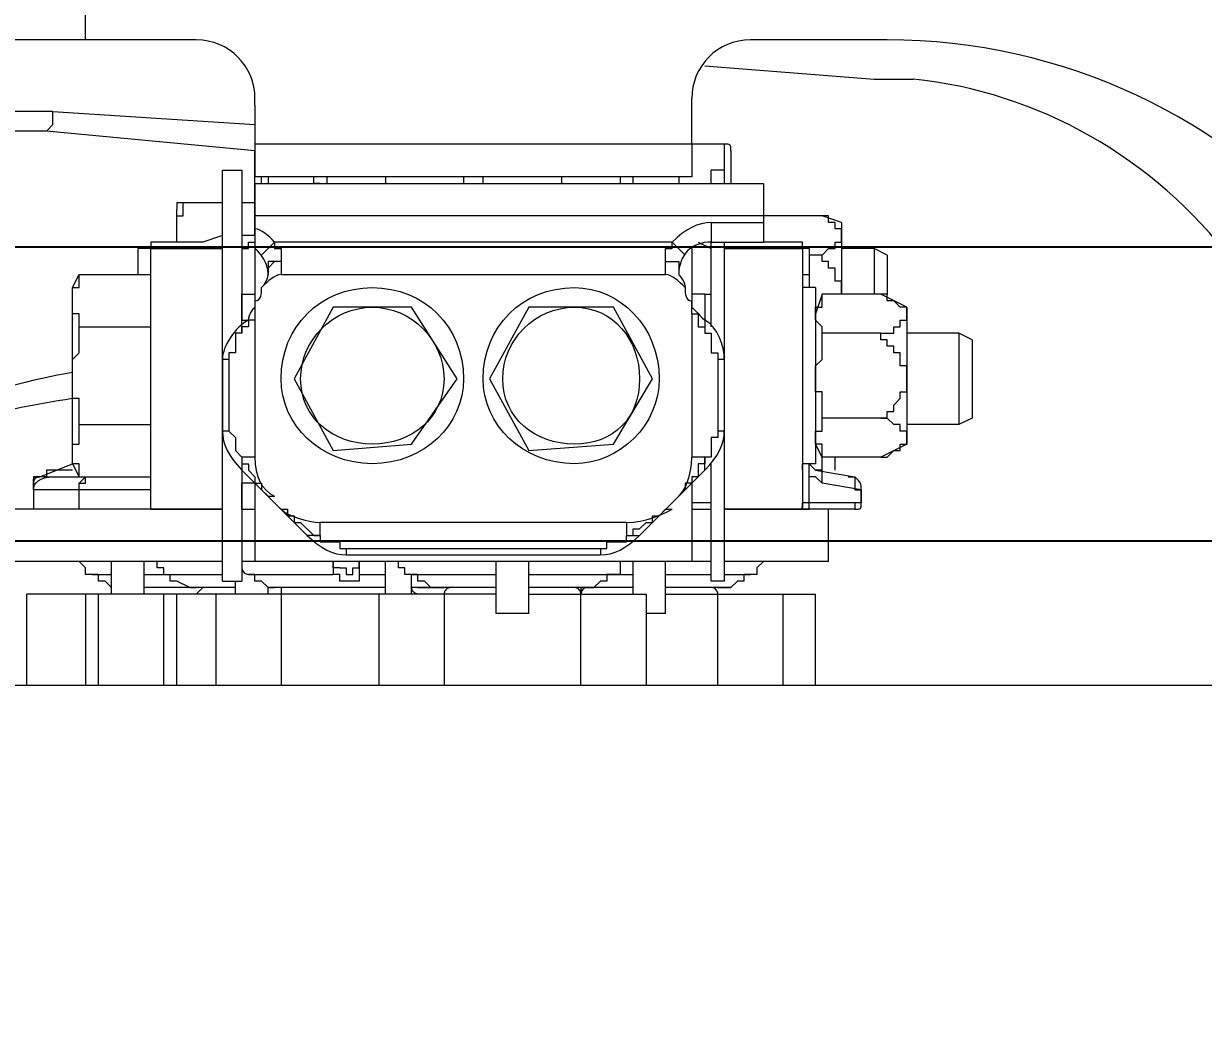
# Model space of a CAD drawing. Header units: millimetres. Extents: x 25083 to 52777, y 24772 to 45779.
# Drawn here: x 39209.2 to 39276.5, y 33957.7 to 34015.4 of the extents above; entities that cross this region are included whole.
import ezdxf

# ---------------------------------------------------------------- set-up
doc = ezdxf.new("R2010")
doc.units = ezdxf.units.MM
doc.styles.get("Standard").update_dxf_attribs({"font": ''})
doc.styles.get('Standard').set_extended_font_data('SimSun')
doc.dimstyles.new('ISO-25', dxfattribs={"dimtxt": 2.5, "dimasz": 2.5, "dimexe": 1.25, "dimexo": 0.625, "dimtad": 1, "dimtxsty": 'Standard', "dimcen": 2.5, "dimadec": 0, "dimazin": 0, "dimtfac": 1, "dimtmove": 0, "dimatfit": 3, "dimfxl": 1, "dimarcsym": 0})

# ---------------------------------------------------------------- blocks, each defined once
blk = doc.blocks.new('*D925')
at = {"color": 0, "lineweight": -2}
for p, q in [((29677.862, 34881.662), (29677.862, 32448.293)), ((40733.017, 34757.645), (40733.017, 32448.293)), ((29680.362, 32449.543), (40730.517, 32449.543))]:
    blk.add_line(p, q, dxfattribs=at)
at = {"color": 0}
for points in [[(29680.362, 32449.96), (29680.362, 32449.127), (29677.862, 32449.543)], [(40730.517, 32449.127), (40730.517, 32449.96), (40733.017, 32449.543)]]:
    blk.add_solid(points, dxfattribs=at)
at = {"layer": 'DEFPOINTS', "color": 0}
for p in [(29677.862, 34882.287), (40733.017, 34758.27), (40733.017, 32449.543)]:
    blk.add_point(p, dxfattribs=at)
at = {"color": 0, "insert": (35205.439, 32451.628), "char_height": 2.5, "attachment_point": 5}
blk.add_mtext('11055,15', dxfattribs=at)
blk = doc.blocks.new('zw$D2F4')
at = {"color": 7, "lineweight": 5}
for points in [[(835.186, 271.835), (835.186, 330.881)], [(798.422, 8.541), (798.422, 312.313)], [(805.478, 270.349), (805.478, 282.233)], [(808.449, 270.349), (808.449, 282.233)], [(798.422, 281.49), (803.621, 281.49)], [(803.621, 254.752), (803.621, 281.49)], [(809.934, 281.119), (808.449, 281.119)], [(809.563, 278.519), (809.563, 281.119)], [(809.563, 281.119), (809.934, 281.119)], [(810.677, 280.376), (810.305, 280.376), (810.305, 281.119), (809.934, 281.119)], [(810.305, 280.747), (811.048, 278.891)], [(810.677, 280.376), (810.305, 280.376), (810.305, 280.005)], [(810.677, 278.891), (810.677, 280.376)], [(828.873, 268.493), (829.987, 280.376)], [(829.987, 280.376), (830.359, 280.005), (831.101, 280.005)], [(810.305, 280.005), (810.305, 278.519)], [(831.101, 280.005), (830.359, 268.493)], [(804.735, 277.777), (804.735, 278.148), (805.106, 278.148), (805.478, 278.519)], [(808.449, 278.519), (809.563, 278.519)], [(808.449, 278.519), (809.563, 278.519)], [(809.563, 274.434), (809.563, 278.519)], [(809.563, 278.519), (809.934, 278.519), (809.934, 278.148), (810.305, 278.148)], [(809.563, 278.519), (809.934, 278.519), (810.305, 278.148)], [(811.048, 278.891), (810.305, 278.519)], [(810.305, 278.519), (811.048, 278.519), (811.048, 278.891), (811.791, 278.891)], [(810.305, 278.519), (810.305, 274.434)], [(811.048, 278.891), (821.075, 278.891)], [(811.791, 278.891), (812.162, 278.891), (812.162, 278.519), (813.276, 278.519)], [(813.276, 278.519), (814.762, 278.519), (814.762, 278.891), (815.876, 278.891)], [(813.276, 278.519), (813.276, 274.434)], [(815.876, 278.891), (816.99, 278.891), (817.361, 278.519), (818.847, 278.519)], [(818.847, 278.519), (819.589, 278.519), (819.589, 278.891), (820.332, 278.891)], [(818.847, 278.519), (818.847, 274.434)], [(820.332, 278.891), (821.075, 278.891), (821.075, 278.519), (821.817, 278.519)], [(821.075, 278.891), (821.817, 278.519)], [(821.817, 278.519), (821.817, 274.434)], [(803.621, 278.148), (798.422, 278.148)], [(804.735, 277.777), (804.735, 276.662)], [(835.186, 278.148), (901.288, 278.148)], [(798.422, 277.405), (803.621, 277.405)], [(803.992, 276.662), (804.364, 277.034)], [(803.621, 276.662), (805.478, 276.662)], [(823.303, 275.177), (821.817, 275.177)], [(821.817, 275.177), (821.817, 274.434)], [(823.674, 274.434), (823.303, 274.434), (823.303, 275.177)], [(803.621, 274.806), (805.478, 274.806)], [(803.992, 269.607), (803.992, 274.806)], [(803.992, 269.607), (803.992, 274.806)], [(804.735, 274.806), (804.735, 270.349)], [(808.449, 274.434), (823.303, 274.434)], [(808.449, 274.434), (808.449, 270.349)], [(823.303, 274.434), (823.303, 270.349)], [(823.674, 271.463), (823.674, 274.434)], [(798.422, 273.692), (803.621, 273.692)], [(804.735, 273.692), (805.106, 273.692), (805.106, 274.063), (805.478, 274.063)], [(804.735, 273.692), (804.735, 273.32)], [(798.422, 272.949), (803.621, 272.949)], [(803.992, 272.206), (804.364, 272.949)], [(823.674, 272.949), (825.531, 272.949)], [(823.674, 272.949), (825.16, 272.949), (825.16, 272.577), (825.902, 272.577)], [(825.902, 272.577), (825.902, 272.949), (825.531, 272.949)], [(825.902, 270.349), (825.902, 272.577)], [(824.046, 270.349), (823.674, 271.463)], [(803.621, 270.721), (798.422, 270.721)], [(804.364, 270.349), (827.759, 270.349)], [(804.364, 270.349), (804.364, 269.235)], [(816.99, 270.349), (812.905, 270.349)], [(812.905, 269.978), (812.905, 270.349)], [(816.99, 269.978), (816.99, 270.349)], [(827.759, 270.349), (827.759, 269.235)], [(803.621, 269.607), (804.364, 269.607)], [(812.905, 269.978), (812.533, 269.607), (811.791, 269.607), (811.419, 269.235)], [(816.99, 269.978), (812.905, 269.978)], [(818.475, 269.235), (818.475, 269.607), (817.361, 269.607), (817.361, 269.978), (816.99, 269.978)], [(810.677, 269.235), (804.364, 269.235)], [(805.478, 242.497), (805.478, 269.235)], [(810.677, 269.235), (806.963, 265.522)], [(808.449, 269.235), (809.191, 269.235)], [(808.449, 269.235), (808.449, 268.493)], [(809.191, 269.235), (809.934, 269.235)], [(811.419, 269.235), (811.048, 269.235), (811.048, 268.864), (810.677, 268.864), (810.305, 268.493), (809.934, 268.493), (809.934, 268.121), (809.563, 268.121), (809.191, 267.75), (809.191, 267.378)], [(809.934, 268.493), (809.934, 269.235)], [(811.419, 269.235), (810.677, 269.235)], [(811.419, 269.235), (810.677, 269.235)], [(811.419, 268.493), (811.419, 269.235)], [(819.589, 268.493), (819.218, 268.493), (819.218, 268.864), (818.847, 268.864), (818.847, 269.235), (818.475, 269.235)], [(818.475, 269.235), (819.218, 269.235), (819.218, 268.864)], [(819.218, 269.235), (820.703, 269.235)], [(827.759, 269.235), (819.218, 269.235)], [(820.703, 269.235), (820.703, 268.493)], [(823.303, 269.235), (823.303, 268.864), (823.674, 268.864), (823.674, 268.493)], [(824.046, 268.493), (824.046, 269.235)], [(825.902, 268.493), (825.902, 269.235)], [(804.735, 268.864), (804.735, 264.036)], [(809.934, 268.493), (805.478, 268.493)], [(819.589, 268.493), (811.419, 268.493)], [(826.645, 268.493), (819.961, 268.493)], [(827.016, 268.493), (823.674, 268.493)], [(824.046, 268.493), (828.873, 268.493)], [(825.16, 239.527), (825.16, 268.493)], [(827.016, 268.493), (827.016, 239.527)], [(831.473, 268.493), (827.388, 268.493)], [(827.388, 243.611), (827.388, 268.493)], [(829.245, 243.611), (829.245, 268.493)], [(831.473, 268.493), (831.844, 268.493)], [(803.621, 267.75), (803.992, 267.75)], [(803.992, 267.75), (804.364, 268.121)], [(803.992, 261.065), (803.992, 267.75)], [(803.992, 261.065), (803.992, 267.75)], [(822.56, 267.007), (822.56, 267.75), (822.189, 267.75), (821.817, 267.75)], [(822.56, 267.007), (822.56, 267.378), (822.189, 267.75), (821.817, 267.75)], [(823.674, 267.378), (822.932, 268.121)], [(827.016, 268.121), (827.388, 268.121)], [(827.388, 267.75), (827.016, 267.75)], [(803.621, 267.007), (798.422, 267.007)], [(808.449, 267.007), (808.449, 266.636), (808.077, 266.636), (808.077, 266.264), (807.706, 266.264), (807.706, 265.893), (806.963, 265.15), (806.963, 264.779)], [(821.817, 267.007), (821.817, 245.097)], [(822.56, 267.007), (821.817, 267.007)], [(823.674, 267.378), (823.303, 267.378), (823.303, 267.007), (822.56, 267.007)], [(823.674, 244.726), (823.674, 267.378)], [(815.876, 266.264), (811.791, 264.036)], [(819.961, 264.036), (815.876, 266.264)], [(806.963, 264.779), (806.963, 265.522)], [(806.963, 264.779), (806.963, 265.522)], [(827.388, 264.408), (827.388, 265.15)], [(806.963, 264.779), (806.592, 264.779), (806.592, 263.665), (806.22, 263.665), (806.22, 263.294)], [(806.963, 264.779), (807.706, 264.779)], [(807.706, 247.325), (807.706, 264.779)], [(827.388, 264.408), (827.016, 264.408)], [(804.735, 262.551), (804.364, 262.551), (804.364, 263.294), (804.364, 263.665), (804.735, 263.665), (804.735, 264.036)], [(805.478, 264.036), (804.735, 264.036)], [(805.106, 263.665), (805.106, 263.294), (804.735, 263.294), (804.735, 262.922), (805.106, 262.922), (805.106, 262.551)], [(805.106, 263.665), (805.106, 264.036), (805.478, 264.036)], [(811.791, 264.036), (812.162, 259.58)], [(819.961, 259.58), (819.961, 264.036)], [(806.22, 263.294), (805.849, 263.294)], [(805.849, 263.294), (805.849, 248.811)], [(806.22, 263.294), (806.22, 248.811)], [(805.478, 262.551), (804.735, 262.551)], [(804.735, 262.551), (804.735, 261.065)], [(805.106, 262.551), (805.478, 262.551)], [(803.621, 261.437), (798.422, 261.437)], [(803.621, 261.065), (805.478, 261.065)], [(827.388, 261.065), (827.016, 261.065)], [(804.735, 259.58), (804.735, 259.951), (805.106, 259.951), (805.106, 260.323), (805.478, 260.323)], [(803.621, 259.58), (804.735, 259.58)], [(803.992, 258.466), (803.992, 259.58)], [(803.992, 259.209), (803.992, 259.58)], [(804.735, 259.58), (804.735, 254.752)], [(812.162, 259.58), (815.876, 256.98)], [(815.876, 256.98), (819.961, 259.58)], [(803.992, 258.466), (804.364, 258.837)], [(803.992, 254.752), (803.992, 258.466)], [(803.621, 257.723), (798.422, 257.723)], [(803.992, 254.752), (803.992, 257.723)], [(802.507, 254.752), (805.478, 254.752)], [(802.507, 252.895), (802.507, 254.752)], [(815.876, 255.124), (811.791, 252.895)], [(819.961, 252.895), (815.876, 255.124)], [(802.507, 252.895), (805.478, 252.895)], [(803.621, 252.895), (803.621, 246.211)], [(803.992, 246.954), (803.992, 252.895)], [(803.992, 246.954), (803.992, 252.895)], [(804.735, 252.895), (804.735, 246.954)], [(811.791, 252.895), (812.162, 248.068)], [(819.961, 248.068), (819.961, 252.895)], [(827.388, 251.039), (827.016, 251.039)], [(798.422, 249.925), (803.621, 249.925)], [(803.992, 249.182), (804.364, 248.811)], [(806.22, 248.811), (805.849, 248.811)], [(806.22, 248.811), (806.22, 248.439), (806.592, 248.439), (806.592, 247.325), (806.963, 247.325)], [(805.478, 247.696), (804.735, 247.696), (804.735, 248.068)], [(812.162, 248.068), (815.876, 245.84)], [(815.876, 245.84), (819.961, 248.068)], [(827.388, 247.696), (827.016, 247.696)], [(827.388, 246.954), (827.388, 247.696)], [(803.621, 246.954), (805.478, 246.954)], [(807.706, 247.325), (806.963, 247.325)], [(806.963, 247.325), (806.963, 246.954), (807.334, 246.954), (807.334, 246.582), (807.706, 246.211), (807.706, 245.84), (808.077, 245.84), (808.077, 245.468), (808.449, 245.097), (808.449, 244.726)], [(806.963, 247.325), (806.963, 246.582)], [(806.963, 247.325), (806.963, 246.582)], [(803.621, 246.211), (798.422, 246.211)], [(802.507, 245.097), (802.507, 246.211)], [(810.677, 242.869), (806.963, 246.582)], [(802.507, 245.097), (805.478, 245.097)], [(803.621, 245.097), (803.621, 236.556)], [(803.992, 241.383), (803.992, 245.097)], [(803.992, 242.126), (803.992, 245.097)], [(804.735, 245.097), (804.735, 242.497)], [(821.817, 245.097), (822.56, 245.097)], [(822.56, 245.097), (822.56, 244.354), (822.189, 244.354), (821.817, 244.354)], [(822.56, 245.097), (822.56, 244.354), (822.189, 244.354), (821.817, 244.354)], [(822.56, 245.097), (823.303, 245.097), (823.303, 244.726), (823.674, 244.726)], [(823.674, 244.726), (822.932, 243.983)], [(811.419, 242.869), (811.048, 242.869), (811.048, 243.24), (810.305, 243.24), (810.305, 243.611), (809.934, 243.611), (809.934, 243.983), (809.563, 243.983), (809.191, 244.354)], [(827.388, 244.354), (827.016, 244.354)], [(809.934, 243.611), (805.478, 243.611)], [(808.449, 243.611), (808.449, 242.497)], [(808.82, 242.497), (808.82, 243.611)], [(819.589, 243.611), (811.419, 243.611)], [(811.419, 242.869), (811.419, 243.611)], [(819.589, 243.611), (819.589, 243.24), (818.847, 243.24), (818.847, 242.869), (818.475, 242.869)], [(823.303, 243.611), (819.961, 243.611)], [(820.703, 242.869), (820.703, 243.611)], [(829.245, 243.611), (827.388, 243.611)], [(829.245, 243.611), (831.844, 243.611)], [(829.245, 241.755), (829.245, 243.611)], [(810.677, 242.869), (811.419, 242.869)], [(810.677, 242.869), (811.419, 242.869)], [(812.905, 242.126), (812.533, 242.126), (812.533, 242.497), (811.419, 242.497), (811.419, 242.869)], [(818.475, 242.869), (818.475, 242.497), (817.361, 242.497), (817.361, 242.126), (816.99, 242.126)], [(819.218, 242.869), (818.475, 242.869)], [(820.703, 242.869), (819.218, 242.869)], [(823.674, 243.24), (823.303, 242.497)], [(833.701, 242.869), (832.958, 233.213)], [(798.422, 242.126), (803.621, 242.126)], [(804.364, 242.497), (811.048, 242.497)], [(804.364, 241.755), (804.364, 242.497)], [(816.99, 242.126), (812.905, 242.126)], [(812.905, 241.755), (812.905, 242.126)], [(816.99, 241.755), (816.99, 242.126)], [(818.847, 242.497), (823.674, 242.497)], [(824.788, 242.497), (823.674, 242.497)], [(823.674, 242.497), (823.674, 239.527)], [(824.788, 242.497), (824.788, 239.527)], [(827.016, 242.497), (827.759, 242.497)], [(827.759, 241.755), (827.759, 242.497)], [(803.992, 241.383), (804.364, 241.012)], [(823.674, 241.755), (804.364, 241.755)], [(804.735, 241.755), (804.735, 240.269)], [(805.478, 235.813), (805.478, 241.755)], [(808.449, 241.755), (808.449, 237.298)], [(808.449, 234.328), (808.449, 241.755)], [(816.99, 241.755), (812.905, 241.755)], [(823.303, 241.755), (823.303, 237.298)], [(827.759, 241.755), (827.016, 241.755)], [(828.873, 241.383), (827.016, 241.383)], [(829.245, 241.755), (827.759, 241.755)], [(805.478, 239.527), (805.106, 239.898), (804.735, 239.898), (804.735, 240.269)], [(835.186, 232.471), (835.186, 240.269)], [(827.016, 239.527), (823.674, 239.527)], [(823.674, 237.298), (823.674, 239.527)], [(825.16, 236.184), (825.16, 239.527)], [(803.621, 238.412), (798.422, 238.412)], [(808.449, 237.67), (808.449, 238.041)], [(823.303, 237.298), (808.449, 237.298)], [(808.449, 237.298), (808.449, 236.927), (808.82, 236.927)], [(811.048, 237.298), (808.82, 237.298)], [(808.82, 233.956), (808.82, 237.298)], [(811.048, 236.556), (811.048, 237.298)], [(821.075, 236.556), (821.075, 237.298)], [(821.817, 237.298), (821.817, 236.927)], [(823.303, 236.927), (823.303, 237.298), (823.674, 237.298)], [(808.82, 236.927), (810.677, 236.927)], [(809.934, 236.184), (810.305, 236.556), (810.305, 236.927), (810.677, 236.927)], [(810.677, 236.927), (811.048, 236.927)], [(810.677, 236.927), (811.048, 236.927)], [(823.303, 236.927), (821.075, 236.927)], [(822.932, 236.184), (822.932, 236.927)], [(798.422, 236.556), (803.621, 236.556)], [(809.563, 233.956), (809.934, 236.184)], [(809.934, 236.184), (810.677, 236.184), (810.677, 236.556)], [(810.677, 236.556), (810.305, 234.328)], [(810.677, 236.184), (811.791, 236.184)], [(821.075, 236.556), (811.048, 236.556)], [(811.419, 236.184), (812.162, 236.556)], [(811.419, 236.184), (812.162, 236.184), (812.162, 236.556), (812.905, 236.556), (812.905, 236.184), (813.648, 236.184)], [(811.419, 232.842), (811.419, 236.184)], [(813.648, 236.184), (815.133, 236.184), (815.133, 236.556), (816.618, 236.556), (816.99, 236.184), (818.475, 236.184)], [(813.648, 232.842), (813.648, 236.184)], [(818.475, 236.184), (818.847, 236.184), (819.218, 236.556), (819.961, 236.556), (819.961, 236.184), (820.703, 236.184)], [(818.475, 232.842), (818.475, 236.184)], [(820.703, 236.184), (819.589, 236.556)], [(820.703, 232.842), (820.703, 236.184)], [(820.703, 235.07), (821.446, 235.07), (821.446, 235.442), (822.189, 235.442), (822.189, 235.813), (822.56, 235.813), (822.56, 236.184), (822.932, 236.184)], [(822.932, 236.184), (823.303, 235.813), (823.303, 235.442), (823.674, 235.442), (823.674, 235.07), (824.046, 235.07)], [(824.046, 235.07), (824.417, 235.07), (824.417, 235.442), (824.788, 235.442), (824.788, 235.813), (825.16, 235.813), (825.16, 236.184)], [(824.788, 235.07), (825.16, 236.184)], [(805.478, 235.813), (808.449, 235.813)], [(810.677, 235.442), (811.419, 235.442)], [(808.82, 233.956), (808.82, 234.328), (808.449, 234.328), (808.449, 234.699)], [(810.305, 234.699), (810.305, 234.328), (809.563, 234.328), (809.563, 233.956)], [(824.788, 235.07), (820.703, 235.07)], [(823.303, 233.213), (823.303, 235.07)], [(808.82, 233.956), (809.563, 233.956)], [(809.563, 233.956), (808.82, 233.956)], [(812.162, 231.357), (811.419, 232.842)], [(811.419, 232.842), (811.419, 232.471), (811.791, 232.099), (811.791, 231.728), (812.162, 231.728), (812.162, 231.357), (812.533, 231.357)], [(812.533, 231.357), (812.905, 231.357), (812.905, 231.728), (813.276, 231.728), (813.276, 232.099), (813.648, 232.471), (813.648, 232.842)], [(813.648, 232.842), (813.648, 232.471), (814.019, 232.471), (814.019, 232.099), (814.39, 232.099), (814.762, 231.728), (815.133, 231.728), (815.133, 231.357), (815.504, 231.357), (815.876, 231.357)], [(815.876, 231.357), (816.618, 231.357), (816.618, 231.728), (817.361, 231.728), (817.361, 232.099), (817.733, 232.099), (817.733, 232.471), (818.104, 232.471), (818.104, 232.842), (818.475, 232.842)], [(818.475, 232.842), (818.475, 232.099), (818.847, 232.099), (818.847, 231.728), (819.218, 231.728), (819.218, 231.357), (819.589, 231.357)], [(819.589, 231.357), (819.961, 231.357), (819.961, 231.728), (820.332, 232.099), (820.332, 232.471), (820.703, 232.471), (820.703, 232.842)], [(819.961, 231.357), (820.703, 232.842)], [(823.303, 233.213), (820.703, 233.213)], [(822.932, 232.471), (823.303, 233.213)], [(832.958, 233.213), (832.958, 230.985)], [(822.932, 232.471), (820.703, 232.471)], [(819.961, 231.357), (812.162, 231.357)], [(813.276, 228.386), (813.276, 231.357)], [(818.475, 228.386), (818.475, 231.357)], [(818.475, 228.386), (813.276, 228.386)], [(813.648, 227.643), (813.276, 228.386)], [(818.104, 227.643), (818.475, 228.386)], [(818.104, 227.643), (813.648, 227.643)]]:
    blk.add_lwpolyline(points, dxfattribs=at)
for points in [[(816.247, 278.891), (815.876, 281.119), (815.133, 283.718), (814.39, 285.946)], [(814.762, 278.891), (814.39, 281.119), (814.019, 283.347), (813.276, 285.575)], [(829.987, 280.376), (829.987, 281.119), (829.987, 281.861), (829.987, 282.604)], [(831.101, 280.005), (831.101, 281.119), (831.101, 281.861), (831.101, 282.604)], [(809.563, 281.119), (809.934, 281.119), (810.305, 280.747), (810.305, 280.005)], [(809.934, 281.119), (810.305, 281.119), (810.305, 281.119), (810.305, 280.747)], [(809.934, 281.119), (810.305, 281.119), (810.305, 280.747), (810.305, 280.747)], [(804.735, 277.405), (804.735, 277.405), (804.735, 277.777), (804.735, 277.777)], [(810.305, 278.148), (810.305, 278.148), (810.305, 278.148), (810.305, 278.148)], [(810.305, 278.148), (810.305, 278.148), (810.305, 278.148), (810.305, 278.148)], [(804.364, 277.405), (804.364, 277.405), (804.364, 277.405), (804.364, 277.405)], [(804.364, 277.405), (804.364, 277.405), (804.735, 277.405), (804.735, 277.405)], [(804.364, 277.405), (804.364, 277.405), (804.364, 277.405), (804.364, 277.405)], [(804.364, 277.034), (804.364, 277.034), (804.364, 277.034), (804.364, 277.405)], [(804.364, 277.034), (804.364, 277.034), (804.364, 277.034), (804.364, 277.034)], [(803.992, 276.662), (803.992, 276.662), (803.992, 276.662), (803.992, 276.662)], [(809.563, 274.434), (809.934, 274.434), (809.934, 274.434), (809.934, 274.434)], [(804.364, 273.32), (804.364, 273.32), (804.735, 273.32), (804.735, 273.32)], [(804.364, 272.949), (804.364, 272.949), (804.364, 272.949), (804.364, 273.32)], [(804.364, 272.949), (804.364, 272.949), (804.364, 272.949), (804.364, 272.949)], [(804.364, 272.949), (804.364, 272.949), (804.364, 272.949), (804.364, 272.949)], [(804.364, 272.949), (804.364, 272.949), (804.364, 272.949), (804.364, 272.949)], [(804.735, 273.32), (804.735, 273.32), (804.735, 273.32), (804.735, 273.32)], [(803.992, 271.463), (803.992, 271.463), (803.621, 271.835), (803.621, 271.835)], [(803.992, 272.206), (803.992, 272.206), (803.992, 271.835), (803.992, 271.835)], [(831.844, 268.493), (833.701, 268.493), (835.186, 269.978), (835.186, 271.835)], [(812.905, 270.349), (812.162, 270.349), (811.419, 269.978), (810.677, 269.235)], [(819.218, 268.864), (818.847, 269.607), (817.733, 270.349), (816.99, 270.349)], [(805.106, 269.235), (805.106, 269.235), (804.735, 269.235), (804.735, 268.864)], [(810.677, 269.235), (810.677, 269.235), (810.677, 269.235), (810.677, 269.235)], [(810.677, 269.235), (810.677, 269.235), (810.677, 269.235), (810.677, 269.235)], [(820.703, 269.235), (820.703, 269.235), (820.703, 269.235), (820.703, 269.235)], [(804.364, 268.493), (804.364, 268.493), (804.364, 268.493), (804.364, 268.493)], [(804.364, 268.493), (804.364, 268.493), (804.735, 268.493), (804.735, 268.493)], [(804.364, 268.121), (804.364, 268.121), (804.364, 268.121), (804.364, 268.493)], [(804.364, 268.493), (804.364, 268.493), (804.364, 268.493), (804.364, 268.493)], [(804.364, 268.493), (804.364, 268.493), (804.364, 268.493), (804.364, 268.493)], [(804.735, 268.493), (804.735, 268.864), (804.735, 268.864), (804.735, 268.864)], [(811.419, 268.493), (810.305, 268.493), (809.563, 268.121), (809.191, 267.378)], [(819.218, 268.864), (819.589, 268.864), (819.961, 268.493), (819.961, 268.493)], [(820.332, 268.493), (819.961, 268.493), (819.961, 268.493), (819.589, 268.493)], [(820.332, 268.493), (820.332, 268.121), (820.703, 268.121), (821.075, 268.121)], [(821.817, 267.75), (822.56, 267.75), (822.932, 268.121), (823.303, 268.493)], [(823.674, 268.493), (823.674, 268.493), (823.303, 268.493), (823.303, 268.493)], [(823.674, 267.378), (824.046, 267.75), (824.417, 268.121), (824.417, 268.493)], [(829.245, 268.493), (828.873, 268.493), (828.873, 268.493), (828.873, 268.493)], [(831.473, 268.493), (831.473, 268.493), (831.473, 268.493), (831.473, 268.493)], [(803.992, 267.75), (803.992, 267.75), (803.992, 267.378), (803.992, 267.378)], [(821.817, 267.007), (821.817, 267.378), (821.446, 267.75), (821.075, 268.121)], [(821.075, 268.121), (821.446, 267.75), (821.817, 267.75), (821.817, 267.75)], [(821.817, 267.75), (821.817, 267.75), (821.817, 267.75), (821.817, 267.75)], [(803.992, 267.007), (803.992, 267.007), (803.621, 267.007), (803.621, 267.007)], [(808.449, 267.007), (808.077, 266.636), (807.706, 265.522), (807.706, 264.779)], [(806.963, 265.522), (806.22, 264.779), (805.849, 264.036), (805.849, 263.294)], [(806.963, 265.522), (806.963, 265.522), (806.963, 265.522), (806.963, 265.522)], [(806.963, 265.522), (806.963, 265.522), (806.963, 265.522), (806.963, 265.522)], [(827.016, 265.15), (827.016, 265.15), (827.016, 265.15), (827.388, 265.15)], [(827.016, 264.779), (827.016, 265.15), (827.016, 265.15), (827.016, 265.15)], [(803.621, 259.209), (803.621, 259.209), (803.621, 259.58), (803.992, 259.58)], [(804.735, 259.209), (804.735, 259.209), (804.735, 259.58), (804.735, 259.58)], [(803.992, 259.209), (803.992, 258.837), (803.992, 258.837), (803.992, 258.466)], [(804.364, 259.209), (804.364, 259.209), (804.364, 259.209), (804.364, 259.209)], [(804.364, 259.209), (804.364, 259.209), (804.735, 259.209), (804.735, 259.209)], [(804.364, 259.209), (804.364, 259.209), (804.364, 259.209), (804.364, 259.209)], [(804.364, 258.837), (804.364, 258.837), (804.364, 259.209), (804.364, 259.209)], [(804.364, 258.837), (804.364, 258.837), (804.364, 258.837), (804.364, 258.837)], [(803.992, 258.466), (803.992, 258.094), (803.992, 258.094), (803.992, 257.723)], [(803.992, 257.352), (803.992, 257.723), (803.621, 257.723), (803.621, 257.723)], [(827.388, 256.609), (827.388, 256.609), (827.016, 256.609), (827.016, 256.609)], [(827.016, 255.495), (827.016, 255.495), (827.388, 255.495), (827.388, 255.495)], [(803.621, 249.925), (803.621, 249.925), (803.992, 249.925), (803.992, 250.296)], [(803.992, 249.553), (803.992, 249.925), (803.621, 249.925), (803.621, 249.925)], [(803.992, 249.925), (803.992, 249.925), (803.621, 249.925), (803.621, 249.925)], [(803.992, 249.925), (803.992, 249.553), (803.992, 249.553), (803.992, 249.182)], [(804.364, 248.439), (804.364, 248.439), (804.364, 248.439), (804.364, 248.811)], [(804.364, 248.811), (804.364, 248.811), (804.364, 248.811), (804.364, 248.811)], [(804.364, 248.811), (804.364, 248.811), (804.364, 248.811), (804.364, 248.811)], [(804.364, 248.811), (804.364, 248.811), (804.364, 248.811), (804.364, 248.811)], [(804.364, 248.811), (804.364, 248.811), (804.364, 248.811), (804.364, 248.811)], [(805.849, 248.811), (805.849, 248.068), (806.22, 247.325), (806.963, 246.582)], [(804.735, 248.439), (804.735, 248.439), (804.735, 248.439), (804.364, 248.439)], [(804.364, 248.439), (804.364, 248.439), (804.364, 248.439), (804.364, 248.439)], [(804.364, 248.439), (804.364, 248.439), (804.364, 248.439), (804.364, 248.439)], [(804.364, 248.439), (804.364, 248.439), (804.364, 248.439), (804.364, 248.439)], [(804.735, 248.068), (804.735, 248.068), (804.735, 248.439), (804.735, 248.439)], [(804.735, 248.439), (804.735, 248.439), (804.735, 248.439), (804.735, 248.439)], [(804.735, 248.439), (804.735, 248.439), (804.735, 248.439), (804.735, 248.439)], [(807.706, 247.325), (807.706, 246.211), (808.077, 245.468), (808.449, 244.726)], [(827.016, 246.954), (827.016, 246.954), (827.016, 246.954), (827.016, 246.954)], [(827.016, 246.954), (827.016, 246.954), (827.016, 246.954), (827.388, 246.954)], [(806.963, 246.582), (806.963, 246.582), (806.963, 246.582), (806.963, 246.582)], [(806.963, 246.582), (806.963, 246.582), (806.963, 246.582), (806.963, 246.582)], [(821.075, 243.983), (821.446, 244.354), (821.817, 244.726), (821.817, 245.097)], [(824.788, 242.497), (824.788, 243.24), (824.417, 243.983), (823.674, 244.726)], [(809.191, 244.354), (809.563, 243.983), (810.305, 243.611), (811.419, 243.611)], [(821.817, 244.354), (821.817, 244.354), (821.446, 243.983), (821.075, 243.983)], [(823.674, 242.497), (823.674, 243.611), (822.932, 244.354), (821.817, 244.354)], [(821.817, 244.354), (821.817, 244.354), (821.817, 244.354), (821.817, 244.354)], [(819.961, 243.611), (819.961, 243.611), (819.589, 243.24), (819.218, 242.869)], [(819.589, 243.611), (819.961, 243.611), (819.961, 243.611), (820.332, 243.611)], [(821.075, 243.983), (820.703, 243.983), (820.332, 243.983), (820.332, 243.611)], [(835.186, 240.269), (835.186, 242.126), (833.701, 243.611), (831.844, 243.611)], [(810.677, 242.869), (810.677, 242.869), (810.677, 242.869), (810.677, 242.869)], [(810.677, 242.869), (810.677, 242.869), (810.677, 242.869), (810.677, 242.869)], [(810.677, 242.869), (811.419, 242.126), (812.162, 241.755), (812.905, 241.755)], [(816.99, 241.755), (817.733, 241.755), (818.847, 242.126), (819.218, 242.869)], [(820.703, 242.869), (820.703, 242.869), (820.703, 242.497), (820.703, 242.497)], [(803.621, 242.126), (803.621, 242.126), (803.992, 242.126), (803.992, 242.497)], [(803.992, 242.126), (803.992, 241.755), (803.992, 241.755), (803.992, 241.383)], [(828.873, 241.383), (829.245, 241.383), (829.245, 241.383), (829.245, 241.755)], [(804.364, 240.641), (804.364, 240.641), (804.364, 240.641), (804.364, 241.012)], [(804.364, 241.012), (804.364, 241.012), (804.364, 241.012), (804.364, 241.012)], [(804.364, 241.012), (804.364, 241.012), (804.364, 241.012), (804.364, 241.012)], [(804.364, 241.012), (804.364, 241.012), (804.364, 241.012), (804.364, 241.012)], [(804.735, 240.641), (804.735, 240.641), (804.735, 240.641), (804.364, 240.641)], [(804.364, 240.641), (804.364, 240.641), (804.364, 240.641), (804.364, 240.641)], [(804.364, 240.641), (804.364, 240.641), (804.364, 240.641), (804.364, 240.641)], [(804.364, 240.641), (804.364, 240.641), (804.364, 240.641), (804.364, 240.641)], [(804.364, 240.641), (804.364, 240.641), (804.364, 240.641), (804.364, 240.641)], [(804.735, 240.269), (804.735, 240.269), (804.735, 240.269), (804.735, 240.641)], [(804.735, 240.641), (804.735, 240.641), (804.735, 240.641), (804.735, 240.641)], [(804.735, 240.641), (804.735, 240.641), (804.735, 240.641), (804.735, 240.641)], [(808.449, 237.67), (808.449, 237.298), (808.449, 237.298), (808.82, 237.298)], [(810.677, 237.298), (811.048, 237.298), (811.048, 237.298), (811.048, 237.298)], [(811.048, 236.927), (811.048, 236.927), (810.677, 236.556), (810.677, 236.556)], [(820.703, 235.07), (820.703, 235.07), (820.703, 235.07), (820.703, 235.07)], [(808.449, 234.328), (808.449, 233.956), (808.449, 233.956), (808.82, 233.956)], [(809.563, 233.956), (809.934, 233.956), (809.934, 233.956), (810.305, 234.328)], [(809.563, 233.956), (809.934, 233.956), (809.934, 233.956), (810.305, 234.328)], [(809.563, 233.956), (809.563, 233.956), (809.563, 233.956), (809.563, 233.956)], [(832.958, 233.213), (832.958, 233.213), (832.958, 233.213), (832.958, 233.213)], [(823.303, 206.847), (830.73, 213.16), (835.186, 222.444), (835.186, 232.471)], [(822.56, 212.789), (828.502, 217.245), (832.216, 223.929), (832.958, 230.985)]]:
    blk.add_open_spline(points, degree=3, dxfattribs=at)
for points in [[(815.876, 267.007), (813.276, 267.007), (811.048, 264.779), (811.048, 261.808), (811.048, 258.837), (813.276, 256.609), (815.876, 256.609), (818.847, 256.609), (821.075, 258.837), (821.075, 261.808), (821.075, 264.779), (818.847, 267.007), (815.876, 267.007)], [(815.876, 265.893), (813.648, 265.893), (812.162, 264.036), (812.162, 261.808), (812.162, 259.58), (813.648, 257.723), (815.876, 257.723), (818.104, 257.723), (819.961, 259.58), (819.961, 261.808), (819.961, 264.036), (818.104, 265.893), (815.876, 265.893)], [(815.876, 255.495), (813.276, 255.495), (811.048, 253.267), (811.048, 250.296), (811.048, 247.696), (813.276, 245.468), (815.876, 245.468), (818.847, 245.468), (821.075, 247.696), (821.075, 250.296), (821.075, 253.267), (818.847, 255.495), (815.876, 255.495)], [(815.876, 254.381), (813.648, 254.381), (812.162, 252.524), (812.162, 250.296), (812.162, 248.068), (813.648, 246.582), (815.876, 246.582), (818.104, 246.582), (819.961, 248.068), (819.961, 250.296), (819.961, 252.524), (818.104, 254.381), (815.876, 254.381)]]:
    blk.add_open_spline(points, degree=3, knots=[0, 0, 0, 0, 1, 1, 1, 2, 2, 2, 3, 3, 3, 4, 4, 4, 4], dxfattribs=at)
blk = doc.blocks.new('zw$50CE')
blk.add_blockref('zw$D2F4', (22.01, 103.569))

msp = doc.modelspace()

# ---------------------------------------------------------------- linework, layer by layer
at = {"ltscale": 15}
msp.add_line((29782.964, 34002.733), (40674.281, 34002.733), dxfattribs=at)
at = {"color": 1, "ltscale": 15}
msp.add_line((29782.964, 33985.983), (40674.281, 33985.983), dxfattribs=at)

# ---------------------------------------------------------------- block references
at = {"rotation": 90}
msp.add_blockref('zw$50CE', (39594.481, 33157.316), dxfattribs=at)

# ---------------------------------------------------------------- dimensions: what is measured, and where the dimension line sits
dim = msp.add_linear_dim(base=(40733.0166, 32449.5434), p1=(29677.8617, 34882.2868), p2=(40733.0166, 34758.2702), dimstyle='ISO-25')
dim.commit()
dim.dimension.update_dxf_attribs({"geometry": '*D925', "text_midpoint": (35205.4391, 32449.5434), "dimtype": 160})

doc.saveas('drawing.dxf')
